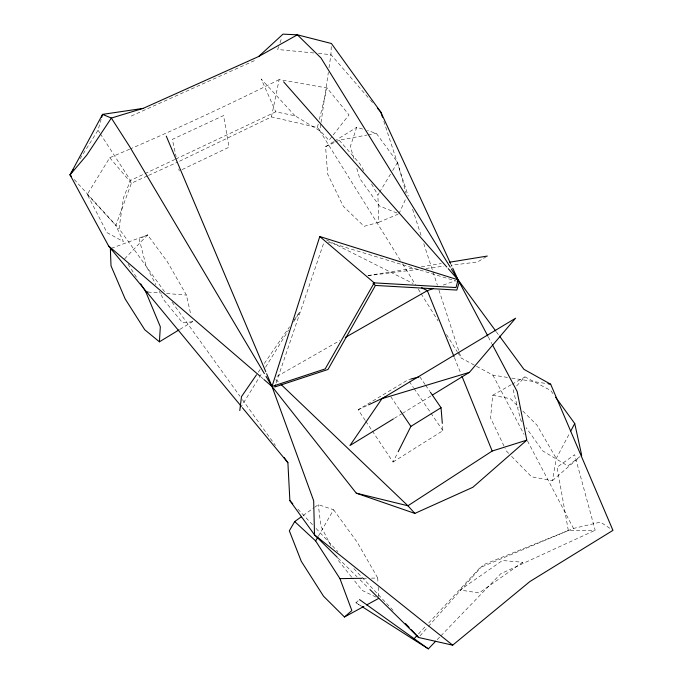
<?xml version="1.0" encoding="UTF-8"?>
<svg xmlns="http://www.w3.org/2000/svg" width="683" height="683" viewBox="0 0 683 683"><rect width="100%" height="100%" fill="white"/><g stroke="black" fill="none" stroke-linecap="round" stroke-linejoin="round"><path stroke-width="0.51" stroke-dasharray="3.42 2.56" d="M331.264 46.538L330.939 54.64L328.958 68.198M511.14 384.76L492.656 395.269L490.607 418.03L504.617 447.305M164.526 291.692L119.038 228.634L123.512 197.609L130.513 180.44L143.985 174.071M400.315 260.249L319.798 130.803L320.865 123.503M321.019 122.462L328.344 72.372M511.601 456.372L531.536 476.802L552.436 480.601L556.261 458.464L569.878 432.732M271.433 116.913L279.168 79.595L327.063 87.996L348.996 114.872L328.899 140.408L317.382 127.508L271.433 116.913L178.05 161.931M317.382 127.508L318.372 123.461M319.362 119.405L327.063 87.996M80.107 158.789L98.01 130.222L101.135 119.329M362.613 129.078L356.739 127.269L350.336 146.444L353.879 158.482M276.12 382.975L324.075 241.961M278.69 46.598L277.691 49.475L314.24 53.018M280.013 42.773L281.678 37.983M129.65 149.167A3915.793 1412.811 2.1 0 1 109.75 157.705L87.27 194.399L107.018 232.63L123.427 241.628L115.82 225.39L131.401 183.215L147.579 175.838M398.932 213.83L406.052 198.147M372.337 431.041L393.024 462.041L397.728 452.658M318.278 536.334L333.577 509.749L318.312 504.652L314.94 507.068M333.603 141.68L325.595 146.666L327.635 174.045L343.318 206.343L364.133 226.321L378.732 222.325L377.895 194.971L378.997 193.161M379.543 192.256L390.471 174.165M392.657 170.554L397.583 162.409L376.324 133.313L367.505 130.598M240.39 407.922L262.229 372.628M265.585 367.198L288.542 330.094M293.588 321.949L299.743 311.994L294.339 319.84M258.302 372.192L260.103 369.58M264.312 363.467L289.532 326.824M419.985 635.907L427.712 627.216M428.42 626.431L483.205 564.841L573.524 528.437L600.494 522.111L612.13 529.803M516.63 385.938L525.005 376.888L550.643 390.42L554.357 395.517M418.5 633.952L425.74 626.157M428.642 623.033L480.072 567.641L568.324 530.503L595.175 530.247L574.651 454.716L557.038 467.232L568.324 530.503M124.622 258.874L147.613 234.918L167.173 261.487L186.416 295.082L190.788 314.564M437.214 639.655L440.168 636.582M440.911 635.822L500.759 573.729L595.175 530.247M361.324 606.163L355.928 602.722L358.797 600.229M552.436 480.601L579.321 457.32M580.063 456.517L567.863 465.926L542.737 450.9L526.149 427.678M303.132 515.52L314.095 507.674M393.024 462.041L442.9 430.666L442.396 424.408M334.491 141.125L356.739 127.269M394.304 418.363L401.544 413.932M402.449 413.377L431.408 395.636M179.919 329.334L192.393 321.736L191.932 319.687M486.433 256.595L477.554 261.982L451.232 265.269M365.243 420.412L358.148 409.774L408.11 379.765L411.021 379.005M277.016 376.393L339.733 340.621M512.062 384.239L525.005 376.888M182.105 169.589L229.018 147.204L223.563 115.572L172.338 139.383L176.12 156.697M325.595 146.666L334.661 142.354M335.566 141.919L339.186 140.194L367.044 135.038M144.941 173.619L174.763 159.532M175.727 159.079L275.77 111.824L294.988 115.777L319.798 130.803M358.148 409.774L367.676 405.275M148.535 175.403L177.093 162.383M131.298 116.025L255.638 60.095M378.732 222.325L397.967 214.231M111.329 248.322L147.613 234.918L139.144 238.837L146.06 265.747L155.869 284.657M443.207 285.067L455.109 280.875M368.069 134.841L376.324 133.313M368.035 275.531L415.119 267.847M421.394 266.814L441.278 263.57M368.052 275.65L419.644 269.204M425.961 268.419L443.856 266.182M192.393 321.736L182.626 322.888L163.707 299.794L159.301 291.282M363.049 578.279L367.249 578.211M371.45 578.142L377.75 578.049L377.989 583.128M147.895 292.042L161.427 293.109M166.635 293.519L186.416 295.082M318.415 53.419L330.939 54.64L369.759 99.377M457.747 352.573L461.127 358.012L492.87 375.112L507.58 377.434M511.78 378.092L548.569 383.889M492.656 395.269L510.321 398.659L519.174 407.435M328.472 242.192L456.218 281.097M396.985 213.045L379.475 205.976L359.787 178.536L356.244 166.498M375.94 597.062L362.135 590.402L352.334 578.049M326.44 239.878L413.07 283.462M355.928 602.722L361.298 606.137M260.684 376.726L263.117 378.809M275.787 379.441L278.86 382.378M338.059 558.071L357.055 576.802M360.095 579.799L368.444 588.037M522.862 411.098L536.872 424.997L556.261 458.464M508.647 453.35L506.427 451.079L505.07 448.244M297.873 509.134L313.147 525.372M316.058 528.463L337.872 551.659M353.862 568.666L393.135 610.423M87.27 194.399L115.82 225.39M294.988 115.777L261.205 78.989L275.77 111.824M74.302 179.535L119.038 228.634M339.186 140.194L359.83 163.749L364.082 171.1M370.451 100.179L372.525 102.578M109.75 157.705L131.401 183.215M351.677 577.22L338.606 560.743L337.163 557.926M496.345 331.827L498.855 335.242M333.577 509.749L357.089 542.02L377.75 578.049M172.005 302.057L239.921 396.2M242.414 399.657L275.437 445.436M521.846 421.659L520.617 419.943L513.146 389.711M419.772 376.743L425.082 384.486M425.671 385.349L429.812 391.368M409.305 381.515L413.505 387.662M414.103 388.542L430.307 412.242M430.905 413.113L442.9 430.666M390.77 396.669L399.64 409.783M365.832 421.291L371.748 430.153M98.01 130.222L99.727 132.869M100.29 133.748L130.513 180.44M128.062 264.227L137.795 279.39M402.569 263.869L415.52 284.691M418.329 289.216L420.583 292.836M421.146 293.741L438.042 320.899M446.486 334.474L457.183 351.668M371.518 183.949L377.895 194.971M488.371 337.069L491.845 343.634M492.87 375.112L524.04 434.371M527.507 440.962L573.524 528.437M330.913 545.726L320.822 526.021L318.312 504.652M450.49 263.356L452.274 267.232M454.391 357.559L460.76 373.302M383.82 121.267L408.263 196.132M412.558 209.288L421.146 235.592M423.793 243.686L432.715 270.997M433.048 272.013L437.342 285.161M438.99 290.224L461.127 358.012M397.583 162.409L406.044 193.221M178.792 168.923L179.236 170.955M378.177 587.201L378.706 598.393M279.168 79.595A3915.793 1412.811 2.1 0 1 130.641 148.74M522.76 562.263L479.107 592.946L460.043 590.027L502.406 560.521L522.76 562.263"/><path stroke-width="1.02" d="M179.031 329.88L159.421 341.816L160.326 326.781L145.812 291.872L140.655 283.846M239.793 410.585L241.492 396.627L256.501 374.813M452.727 268.197L458.08 279.825L456.005 287.552L374.216 282.864L319.781 236.523L272.013 386.458L313.668 500.733L314.513 534.849L337.3 557.328M101.699 117.348L102.552 114.377L143.174 108.375L258.618 56.527L297.37 34.816L331.392 43.499L380.841 112.166L450.49 263.356M275.437 384.99L274.754 387.005L328.002 369.477L375.428 285.451L456.859 290.07L459.258 282.019L457.234 281.405M398.198 451.719L410.884 426.388L441.03 407.708L430.401 392.23M570.843 430.896L574.736 423.545L555.586 397.216M241.039 406.069L108.614 245.982L70.042 174.857L102.552 114.377L111.346 118.057L129.36 146.145L264.389 373.618M374.216 282.864L325.202 368.888L272.013 386.458L263.92 379.509M301.442 516.732L294.697 521.564L289.336 530.793L301.28 561.315L323.554 596.242L344.463 616.997L351.856 610.559L339.946 578.638L315.64 540.91L317.749 537.248M71.459 176.41L70.042 174.857L73.397 169.495M432.313 395.081L469.426 372.355L515.58 318.218L381.968 398.659L349.952 445.529L393.399 418.918M70.042 174.857L86.63 155.272L111.346 118.057L143.174 108.375M362.221 606.735L413.428 639.416L417.048 635.514M413.428 639.416L428.352 648.85L435.737 641.183M258.618 56.527L283.001 34.15L297.37 34.816L320.984 57.97L450.251 267.155M492.341 344.574L517.159 391.487L526.789 440.151L472.858 487.286L414.854 513.411L356.287 493.177L272.013 386.458L266.02 376.367M369.964 589.54L418.585 637.487L452.675 645.17L529.914 581.523L612.958 530.358L550.669 384.222L523.946 369.341L499.486 336.096M526.789 440.151L492.178 451.036L407.93 505.779L356.287 493.177M345.265 337.462L427.345 290.642L433.295 288.55M344.463 616.997L363.894 606.436M366.677 604.933L378.706 598.393M368.624 404.823L385.775 396.721M381.968 398.659L469.426 372.355M411.021 379.005L418.799 376.999M449.653 262.204L487.32 256.057M339.946 578.638L361.999 578.296M145.812 291.872L147.895 292.042M548.569 383.889L550.669 384.222M319.781 236.523L458.08 279.825L495.721 330.982M421.633 287.774L427.345 290.642L453.999 356.577M112.029 249.884L110.356 248.689L111.013 265.849L125.143 298.889L144.753 329.761L159.421 341.816M359.514 599.606L428.352 648.85M452.675 645.17L314.513 534.849L289.874 500.622L287.893 462.707L284.162 457.525M108.614 245.982L259.881 376.026M373.038 283.368L375.428 285.451M294.697 521.564L315.64 540.91M281.165 384.58L407.93 505.779L414.854 513.411M289.874 500.622L292.785 503.721M405.497 623.562L409.134 627.429M411.311 629.752L418.585 637.487M283.641 81.849L446.827 267.053M448.236 268.65L458.08 279.825L487.867 336.13M377.383 108.17L380.841 112.166L382.497 117.22M242.397 407.708L287.893 462.707M400.238 410.654L410.884 426.388M451.369 268.965L458.08 279.825M166.276 136.148L265.789 371.731M266.618 373.695L272.013 386.458M461.956 376.256L492.178 451.036M574.736 423.545L581.694 455.262M441.03 407.708L442.311 423.366"/></g></svg>
